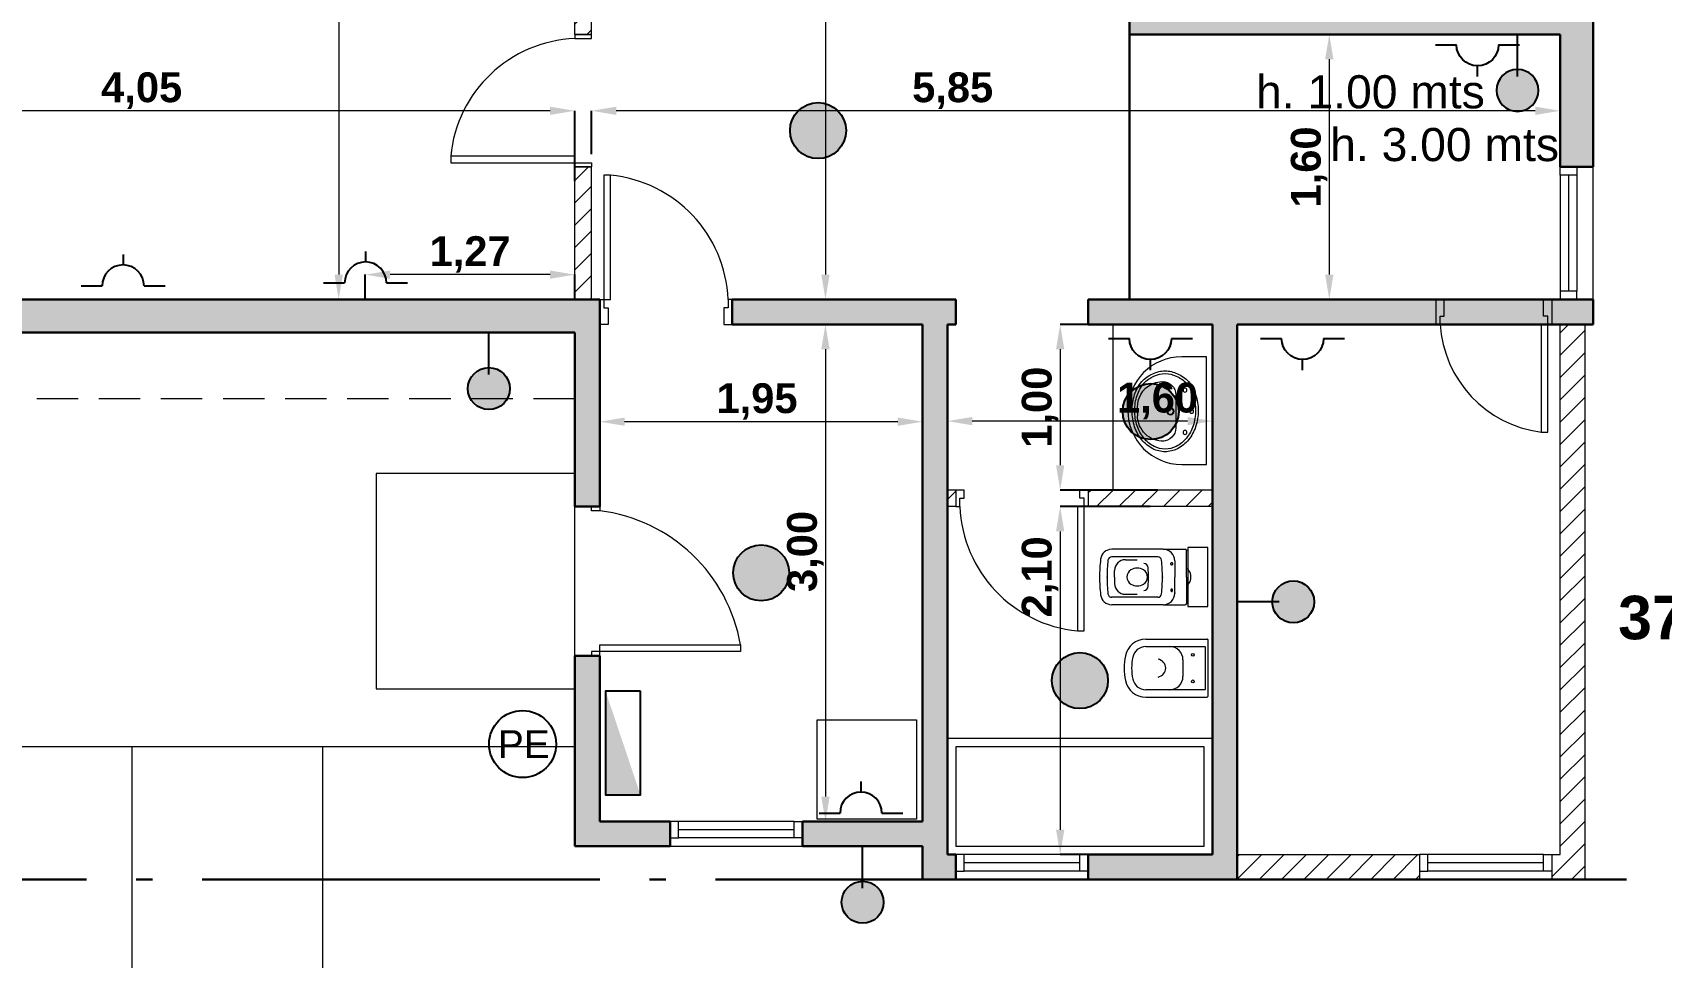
# Model space of a CAD drawing. Header units: millimetres. Extents: x 1554.2 to 1578.6, y 1479.6 to 1518.
# Drawn here: x 1562.52 to 1572.35, y 1487.87 to 1493.46 of the extents above; entities that cross this region are included whole.
import ezdxf

# ---------------------------------------------------------------- set-up
doc = ezdxf.new("R2010")
doc.units = ezdxf.units.MM
doc.linetypes.add('ACAD_ISO04W100', pattern=[30, 24, -3, 0, -3])
doc.linetypes.add('HIDDEN', pattern=[0.375, 0.25, -0.125])
for name, color, linetype, lineweight in [('0.1', 50, 'Continuous', 0), ('0.2', 40, 'Continuous', 20), ('0.3', 30, 'Continuous', 30), ('0.4', 20, 'Continuous', 40), ('carpinterias', 140, 'Continuous', 9), ('cotas', 104, 'Continuous', 18), ('gris', 251, 'Continuous', 18), ('L.M.', 160, 'ACAD_ISO04W100', 30), ('madera', 35, 'Continuous', 18), ('muebles', 7, 'Continuous', 13), ('nomenclatura', 41, 'Continuous', 18), ('rojo muros', 232, 'Continuous', 18)]:
    doc.layers.add(name, color=color, linetype=linetype, lineweight=lineweight)
doc.layers.add('10-INST-ELEC-SIMB', color=6, linetype='Continuous')
doc.styles.add('ARIAL', font='ARIAL.TTF')
doc.styles.add('SANSSERIFBOLD', font='sasb____.pfb')
doc.styles.get("Standard").update_dxf_attribs({"font": 'ARIAL.TTF'})
doc.dimstyles.new('ISO-25', dxfattribs={"dimtxt": 2.5, "dimasz": 2.5, "dimexe": 1.25, "dimexo": 0.625, "dimtad": 1, "dimtxsty": 'Standard', "dimcen": 2.5, "dimadec": 0, "dimazin": 0, "dimtfac": 1, "dimtmove": 0, "dimatfit": 3, "dimfxl": 0, "dimarcsym": 0})
pattern_1 = [(45, (38.38617, 1.25862), (-0.067351921, 0.067351921), [])]

# ---------------------------------------------------------------- blocks, each defined once
blk = doc.blocks.new('i')
for p, q in [((1235.1346, 1802.349), (1235.3245, 1802.349)), ((1235.3245, 1802.349), (1235.5065, 1802.349)), ((1235.5095, 1802.346), (1235.5095, 1802.002)), ((1235.1346, 1802.304), (1235.4925, 1802.304)), ((1235.4945, 1802.302), (1235.4945, 1802.046)), ((1235.3595, 1802.224), (1235.3595, 1802.124)), ((1235.4925, 1802.044), (1235.1346, 1802.044)), ((1235.1346, 1801.999), (1235.3245, 1801.999)), ((1235.3245, 1801.999), (1235.5065, 1801.999))]:
    blk.add_line(p, q)
for centre in [(1235.4195, 1802.254), (1235.4195, 1802.094)]:
    blk.add_circle(centre, 0.0085)
for centre, radius, start, end in [((1235.1346, 1802.224), 0.125, 90, 168.55585), ((1235.5065, 1802.346), 0.003, 0, 90), ((1235.3815, 1802.174), 0.377, 168.55585, 191.44415), ((1235.3815, 1802.174), 0.332, 168.55585, 191.44415), ((1235.1346, 1802.224), 0.08, 90, 168.55585), ((1235.2795, 1802.224), 0.08, 0, 90), ((1235.4925, 1802.302), 0.002, 0, 90), ((1235.1995, 1802.1536), 0.075, 82.39422, 82.744), ((1235.1978, 1802.1714), 0.0578, 2.61926, 78.39406), ((1235.1978, 1802.1767), 0.0578, 281.60594, 357.38074), ((1235.1346, 1802.124), 0.125, 191.44415, 270), ((1235.1346, 1802.124), 0.08, 191.44415, 270), ((1235.1995, 1802.1944), 0.075, 277.256, 277.60578), ((1235.2795, 1802.124), 0.08, 270, 0), ((1235.4925, 1802.046), 0.002, 270, 0), ((1235.5065, 1802.002), 0.003, 270, 0)]:
    blk.add_arc(centre, radius, start, end)
blk = doc.blocks.new('in')
for p, q in [((1235.2759, 1801.7823), (1234.9655, 1801.7823)), ((1235.2759, 1801.7823), (1235.4083, 1801.7823)), ((1235.4164, 1801.615), (1235.4164, 1801.7741)), ((1235.2436, 1801.7374), (1234.9649, 1801.7374)), ((1234.9828, 1801.615), (1234.9828, 1801.6546)), ((1235.0476, 1801.7194), (1235.1196, 1801.7194)), ((1235.3461, 1801.7121), (1235.3461, 1801.615)), ((1234.9828, 1801.615), (1234.9828, 1801.5754)), ((1235.3461, 1801.5178), (1235.3461, 1801.615)), ((1235.4164, 1801.615), (1235.4164, 1801.4558)), ((1235.2436, 1801.4926), (1234.9649, 1801.4926)), ((1235.0476, 1801.5106), (1235.1196, 1801.5106)), ((1235.2759, 1801.4476), (1234.9655, 1801.4476)), ((1235.2759, 1801.4476), (1235.4083, 1801.4476))]:
    blk.add_line(p, q)
blk.add_lwpolyline([(1235.4256, 1801.7923), (1235.4256, 1801.4376), (1235.5455, 1801.4376), (1235.5455, 1801.7923)], close=True)
for points in [[(1235.3277, 1801.6872, -0.120573), (1235.3255, 1801.6878, -0.105064), (1235.3234, 1801.6895, -0.088664), (1235.3221, 1801.6919, -0.079761), (1235.3216, 1801.6949, -0.079761), (1235.3221, 1801.6979, -0.088664), (1235.3234, 1801.7003, -0.105064), (1235.3255, 1801.702, -0.120573), (1235.3277, 1801.7025, -0.120573)], [(1235.3277, 1801.7025, -0.135765), (1235.3296, 1801.702, -0.106933), (1235.3314, 1801.7003, -0.081683), (1235.3326, 1801.6979, -0.069843), (1235.333, 1801.6949, -0.069843), (1235.3326, 1801.6919, -0.081683), (1235.3314, 1801.6895, -0.106933), (1235.3296, 1801.6878, -0.135765), (1235.3277, 1801.6872, -0.135765)], [(1235.3277, 1801.5427, 0.120573), (1235.3255, 1801.5422, 0.105064), (1235.3234, 1801.5405, 0.088664), (1235.3221, 1801.5381, 0.079761), (1235.3216, 1801.5351, 0.079761), (1235.3221, 1801.5321, 0.088664), (1235.3234, 1801.5296, 0.105064), (1235.3255, 1801.528, 0.120573), (1235.3277, 1801.5274, 0.120573)], [(1235.3277, 1801.5274, 0.135765), (1235.3296, 1801.5279, 0.106933), (1235.3314, 1801.5296, 0.081683), (1235.3326, 1801.532, 0.069843), (1235.333, 1801.5351, 0.069843), (1235.3326, 1801.5381, 0.081683), (1235.3314, 1801.5405, 0.106933), (1235.3296, 1801.5422, 0.135765), (1235.3277, 1801.5427, 0.135765)]]:
    blk.add_lwpolyline(points, format="xyb")
for centre, radius, start, end in [((1234.9655, 1801.7145), 0.0678, 90, 173.56456), ((1235.2759, 1801.7121), 0.0702, 0, 90), ((1235.4083, 1801.7741), 0.00819, 0, 90), ((1235.8481, 1801.615), 0.9561, 173.56456, 180), ((1235.8463, 1801.615), 0.9094, 173.57291, 180), ((1234.9654, 1801.7144), 0.023, 90, 173.57291), ((1235.0476, 1801.6546), 0.0648, 90, 180), ((1235.1079, 1801.615), 0.0504, 121.47191, 180), ((1235.119, 1801.5999), 0.069, 89.56202, 122.8418), ((1235.1201, 1801.5999), 0.069, 57.1582, 90.43798), ((1235.1312, 1801.615), 0.0504, 0, 58.52809), ((1235.1585, 1801.6695), 0.027, 3.36318, 90), ((1234.2304, 1801.615), 0.9567, 0, 3.36318), ((1235.2431, 1801.7144), 0.023, 6.42709, 90), ((1234.3621, 1801.615), 0.9094, 0, 6.42709), ((1235.4156, 1801.6459), 0.0184, 28.88836, 87.29185), ((1235.3691, 1801.615), 0.0742, 327.50485, 32.49515), ((1235.8481, 1801.615), 0.9561, 180, 186.43544), ((1235.8463, 1801.615), 0.9094, 180, 186.42709), ((1235.0476, 1801.5754), 0.0648, 180, 270), ((1235.1079, 1801.615), 0.0504, 180, 238.52809), ((1235.119, 1801.63), 0.069, 237.1582, 270.43798), ((1235.1201, 1801.63), 0.069, 269.56202, 302.8418), ((1235.1312, 1801.615), 0.0504, 301.47191, 0), ((1235.1585, 1801.5604), 0.027, 270, 356.63682), ((1234.2304, 1801.615), 0.9567, 356.63682, 0), ((1234.3621, 1801.615), 0.9094, 353.57291, 0), ((1235.4156, 1801.584), 0.0184, 272.70815, 331.11164), ((1234.9655, 1801.5154), 0.0678, 186.43544, 270), ((1234.9654, 1801.5155), 0.023, 186.42709, 270), ((1235.2431, 1801.5155), 0.023, 270, 353.57291), ((1235.2759, 1801.5178), 0.0702, 270, 0), ((1235.4083, 1801.4558), 0.00819, 270, 0)]:
    blk.add_arc(centre, radius, start, end)
for p in [(1235.4164, 1801.7741), (1235.3221, 1801.6919), (1234.9369, 1801.615), (1235.2716, 1801.615), (1235.3461, 1801.5178), (1235.4164, 1801.4558)]:
    blk.add_point(p)
blk = doc.blocks.new('CAM2')
at = {"layer": '0.1'}
for p, q in [((455.9949, -70.2022), (454.5189, -70.2022)), ((455.1995, -70.3575), (455.4181, -70.2022)), ((455.2157, -70.3597), (455.4139, -70.2167)), ((455.9473, -70.8178), (455.4139, -70.2167)), ((455.9951, -70.8786), (455.4181, -70.2022)), ((455.9949, -70.2022), (455.9953, -71.5522)), ((456.2555, -70.2022), (455.9949, -70.2022)), ((454.4033, -70.302), (454.4033, -71.4525)), ((455.9951, -70.8786), (455.1995, -70.3575)), ((455.9473, -70.8178), (455.2157, -70.3597)), ((455.9951, -70.8786), (455.1976, -71.3986)), ((455.9951, -70.8786), (455.4154, -71.5522)), ((455.9471, -70.9394), (455.2139, -71.3964)), ((455.9471, -70.9394), (455.4118, -71.5399)), ((455.1976, -71.3986), (455.4154, -71.5522)), ((455.2139, -71.3964), (455.4118, -71.5399)), ((454.5167, -71.5522), (455.9953, -71.5522)), ((456.2533, -71.5522), (455.9953, -71.5522))]:
    blk.add_line(p, q, dxfattribs=at)
at = {"layer": '0.1', "lineweight": 0}
blk.add_line((456.3533, -70.3046), (456.3533, -71.4542), dxfattribs=at)
at = {"layer": '0.1'}
blk.add_lwpolyline([(454.3783, -71.5772), (456.3783, -71.5772), (456.3783, -70.1772), (454.3783, -70.1772)], close=True, dxfattribs=at)
at = {"layer": '0.1', "lineweight": 0}
for points in [[(456.0445, -70.2768), (456.3014, -70.2768), (456.3014, -70.8401), (456.0445, -70.8401)], [(456.0445, -71.4821), (456.3014, -71.4821), (456.3014, -70.9188), (456.0445, -70.9188)]]:
    blk.add_lwpolyline(points, close=True, dxfattribs=at)
at = {"layer": '0.1'}
for centre, radius, start, end in [((454.5182, -70.3183), 0.1161, 89.68244, 171.91819), ((456.2529, -70.3026), 0.1004, 358.83225, 88.52947), ((454.5142, -71.4407), 0.1115, 186.04566, 271.28188), ((456.2565, -71.4555), 0.0968, 268.12283, 0.79322)]:
    blk.add_arc(centre, radius, start, end, dxfattribs=at)
at = {"layer": 'madera'}
for points in [[(455.9781, -70.1272), (456.3781, -70.1272), (456.3781, -69.7272), (455.9781, -69.7272)], [(455.9781, -71.6272), (456.3781, -71.6272), (456.3781, -72.0272), (455.9781, -72.0272)]]:
    blk.add_lwpolyline(points, close=True, dxfattribs=at)
blk = doc.blocks.new('pil')
blk.add_line((1235.2625, 1804.1058), (1235.0625, 1804.1058))
for points in [[(1235.1665, 1803.8418, 0.080772), (1235.2637, 1803.8576, 0.089305), (1235.3419, 1803.9004, 0.110962), (1235.3886, 1803.9675, 0.119182), (1235.4065, 1804.0418, 0.119182), (1235.3886, 1804.116, 0.110962), (1235.3419, 1804.1832, 0.089305), (1235.2637, 1804.226, 0.080772), (1235.1665, 1804.2418, 0.080772), (1235.0694, 1804.226, 0.089305), (1234.9912, 1804.1832, 0.104793), (1234.9365, 1804.116, 0.119182), (1234.9185, 1804.0418, 0.119182), (1234.9365, 1803.9675, 0.104793), (1234.9912, 1803.9004, 0.089305), (1235.0694, 1803.8576, 0.080772)], [(1235.1665, 1803.8578, 0.080772), (1235.2586, 1803.8728, 0.088756), (1235.3315, 1803.9125, 0.11126), (1235.374, 1803.9742, 0.120398), (1235.3905, 1804.0418, 0.120398), (1235.374, 1804.1093, 0.11126), (1235.3315, 1804.1711, 0.088756), (1235.2586, 1804.2108, 0.080772), (1235.1665, 1804.2258, 0.080772), (1235.0745, 1804.2108, 0.089305), (1235.0012, 1804.1707, 0.104793), (1234.9507, 1804.1087, 0.119182), (1234.9345, 1804.0418, 0.119182), (1234.9507, 1803.9748, 0.104793), (1235.0012, 1803.9128, 0.089305), (1235.0745, 1803.8728, 0.080772)]]:
    blk.add_lwpolyline(points, format="xyb", close=True)
for points in [[(1235.1625, 1803.8738, -0.02495), (1235.1352, 1803.8748, -0.088119)], [(1235.1625, 1803.8738, 0.072856), (1235.2415, 1803.8842, 0.088119)]]:
    blk.add_lwpolyline(points, format="xyb")
for centre, radius in [((1235.1625, 1804.2018), 0.012), ((1235.0345, 1804.1618), 0.012), ((1235.2905, 1804.1618), 0.012), ((1235.1625, 1804.0738), 0.0219), ((1235.1625, 1804.0738), 0.0179)]:
    blk.add_circle(centre, radius)
for centre, radius, start, end in [((1235.0625, 1804.0258), 0.08, 90, 180), ((1235.2625, 1804.0258), 0.08, 0, 90), ((1235.1366, 1804.0285), 0.1538, 177.90036, 269.45523), ((1235.1885, 1804.0285), 0.1538, 290.171, 2.09964)]:
    blk.add_arc(centre, radius, start, end)
blk = doc.blocks.new('*D33')
at = {"layer": 'cotas', "color": 0, "linetype": 'Continuous', "lineweight": -2}
for p, q in [((1564.8914, 1496.5945), (1564.3649, 1496.5945)), ((1565.0731, 1491.8445), (1564.3649, 1491.8445))]:
    blk.add_line(p, q, dxfattribs=at)
at = {"layer": 'cotas', "color": 0, "linetype": 'Continuous', "lineweight": 9}
blk.add_line((1564.3649, 1496.4445), (1564.3649, 1491.9945), dxfattribs=at)
at = {"layer": 'cotas', "color": 0, "linetype": 'Continuous'}
for points in [[(1564.3399, 1496.4445), (1564.3899, 1496.4445), (1564.3649, 1496.5945)], [(1564.3399, 1491.9945), (1564.3899, 1491.9945), (1564.3649, 1491.8445)]]:
    blk.add_solid(points, dxfattribs=at)
at = {"layer": 'Defpoints', "color": 0, "linetype": 'Continuous'}
for p in [(1564.8914, 1496.5945), (1564.3649, 1491.8445), (1565.0731, 1491.8445)]:
    blk.add_point(p, dxfattribs=at)
at = {"layer": 'cotas', "linetype": 'Continuous', "insert": (1564.2433, 1494.2195), "char_height": 0.18, "attachment_point": 5, "rotation": 90, "style": 'SANSSERIFBOLD'}
blk.add_mtext('4,75', dxfattribs=at)
blk = doc.blocks.new('*D34')
at = {"layer": 'cotas', "color": 0, "linetype": 'Continuous', "lineweight": -2}
for p, q in [((1567.8311, 1496.5945), (1567.3046, 1496.5945)), ((1568.0128, 1491.8445), (1567.3046, 1491.8445))]:
    blk.add_line(p, q, dxfattribs=at)
at = {"layer": 'cotas', "color": 0, "linetype": 'Continuous', "lineweight": 9}
blk.add_line((1567.3046, 1496.4445), (1567.3046, 1491.9945), dxfattribs=at)
at = {"layer": 'cotas', "color": 0, "linetype": 'Continuous'}
for points in [[(1567.2796, 1496.4445), (1567.3296, 1496.4445), (1567.3046, 1496.5945)], [(1567.2796, 1491.9945), (1567.3296, 1491.9945), (1567.3046, 1491.8445)]]:
    blk.add_solid(points, dxfattribs=at)
at = {"layer": 'Defpoints', "color": 0, "linetype": 'Continuous'}
for p in [(1567.8311, 1496.5945), (1567.3046, 1491.8445), (1568.0128, 1491.8445)]:
    blk.add_point(p, dxfattribs=at)
at = {"layer": 'cotas', "linetype": 'Continuous', "insert": (1567.183, 1494.2195), "char_height": 0.18, "attachment_point": 5, "rotation": 90, "style": 'SANSSERIFBOLD'}
blk.add_mtext('4,75', dxfattribs=at)
blk = doc.blocks.new('*D35')
at = {"layer": 'cotas', "color": 0, "linetype": 'Continuous', "lineweight": -2}
for p, q in [((1567.8311, 1491.6945), (1567.3046, 1491.6945)), ((1567.8914, 1488.6945), (1567.3046, 1488.6945))]:
    blk.add_line(p, q, dxfattribs=at)
at = {"layer": 'cotas', "color": 0, "linetype": 'Continuous', "lineweight": 9}
blk.add_line((1567.3046, 1491.5445), (1567.3046, 1488.8445), dxfattribs=at)
at = {"layer": 'cotas', "color": 0, "linetype": 'Continuous'}
for points in [[(1567.2796, 1491.5445), (1567.3296, 1491.5445), (1567.3046, 1491.6945)], [(1567.2796, 1488.8445), (1567.3296, 1488.8445), (1567.3046, 1488.6945)]]:
    blk.add_solid(points, dxfattribs=at)
at = {"layer": 'Defpoints', "color": 0, "linetype": 'Continuous'}
for p in [(1567.8311, 1491.6945), (1567.3046, 1488.6945), (1567.8914, 1488.6945)]:
    blk.add_point(p, dxfattribs=at)
at = {"layer": 'cotas', "linetype": 'Continuous', "insert": (1567.183, 1490.3237), "char_height": 0.18, "attachment_point": 5, "rotation": 90, "style": 'SANSSERIFBOLD'}
blk.add_mtext('3,00', dxfattribs=at)
blk = doc.blocks.new('*D36')
at = {"layer": 'cotas', "color": 0, "linetype": 'Continuous', "lineweight": -2}
for p, q in [((1569.2664, 1490.5945), (1568.722, 1490.5945)), ((1569.3088, 1488.4945), (1568.722, 1488.4945))]:
    blk.add_line(p, q, dxfattribs=at)
at = {"layer": 'cotas', "color": 0, "linetype": 'Continuous', "lineweight": 9}
blk.add_line((1568.722, 1490.4445), (1568.722, 1488.6445), dxfattribs=at)
at = {"layer": 'cotas', "color": 0, "linetype": 'Continuous'}
for points in [[(1568.697, 1490.4445), (1568.747, 1490.4445), (1568.722, 1490.5945)], [(1568.697, 1488.6445), (1568.747, 1488.6445), (1568.722, 1488.4945)]]:
    blk.add_solid(points, dxfattribs=at)
at = {"layer": 'Defpoints', "color": 0, "linetype": 'Continuous'}
for p in [(1569.2664, 1490.5945), (1568.722, 1488.4945), (1569.3088, 1488.4945)]:
    blk.add_point(p, dxfattribs=at)
at = {"layer": 'cotas', "linetype": 'Continuous', "insert": (1568.6004, 1490.1705), "char_height": 0.18, "attachment_point": 5, "rotation": 90, "style": 'SANSSERIFBOLD'}
blk.add_mtext('2,10', dxfattribs=at)
blk = doc.blocks.new('*D37')
at = {"layer": 'cotas', "color": 0, "linetype": 'Continuous', "lineweight": -2}
for p, q in [((1569.2664, 1491.6945), (1568.722, 1491.6945)), ((1569.3088, 1490.6945), (1568.722, 1490.6945))]:
    blk.add_line(p, q, dxfattribs=at)
at = {"layer": 'cotas', "color": 0, "linetype": 'Continuous', "lineweight": 9}
blk.add_line((1568.722, 1491.5445), (1568.722, 1490.8445), dxfattribs=at)
at = {"layer": 'cotas', "color": 0, "linetype": 'Continuous'}
for points in [[(1568.697, 1491.5445), (1568.747, 1491.5445), (1568.722, 1491.6945)], [(1568.697, 1490.8445), (1568.747, 1490.8445), (1568.722, 1490.6945)]]:
    blk.add_solid(points, dxfattribs=at)
at = {"layer": 'Defpoints', "color": 0, "linetype": 'Continuous'}
for p in [(1569.2664, 1491.6945), (1568.722, 1490.6945), (1569.3088, 1490.6945)]:
    blk.add_point(p, dxfattribs=at)
at = {"layer": 'cotas', "linetype": 'Continuous', "insert": (1568.6004, 1491.1945), "char_height": 0.18, "attachment_point": 5, "rotation": 90, "style": 'SANSSERIFBOLD'}
blk.add_mtext('1,00', dxfattribs=at)
blk = doc.blocks.new('*D38')
at = {"layer": 'cotas', "color": 0, "linetype": 'Continuous', "lineweight": -2}
for p, q in [((1570.8916, 1493.4445), (1570.3471, 1493.4445)), ((1570.9339, 1491.8445), (1570.3471, 1491.8445))]:
    blk.add_line(p, q, dxfattribs=at)
at = {"layer": 'cotas', "color": 0, "linetype": 'Continuous', "lineweight": 9}
blk.add_line((1570.3471, 1493.2945), (1570.3471, 1491.9945), dxfattribs=at)
at = {"layer": 'cotas', "color": 0, "linetype": 'Continuous'}
for points in [[(1570.3221, 1493.2945), (1570.3721, 1493.2945), (1570.3471, 1493.4445)], [(1570.3221, 1491.9945), (1570.3721, 1491.9945), (1570.3471, 1491.8445)]]:
    blk.add_solid(points, dxfattribs=at)
at = {"layer": 'Defpoints', "color": 0, "linetype": 'Continuous'}
for p in [(1570.8916, 1493.4445), (1570.3471, 1491.8445), (1570.9339, 1491.8445)]:
    blk.add_point(p, dxfattribs=at)
at = {"layer": 'cotas', "linetype": 'Continuous', "insert": (1570.2255, 1492.6445), "char_height": 0.18, "attachment_point": 5, "rotation": 90, "style": 'SANSSERIFBOLD'}
blk.add_mtext('1,60', dxfattribs=at)
blk = doc.blocks.new('*D40')
at = {"layer": 'cotas', "color": 0, "linetype": 'Continuous', "lineweight": -2}
for p, q in [((1561.7414, 1492.6886), (1561.7414, 1492.9835)), ((1565.7914, 1492.5584), (1565.7914, 1492.9835))]:
    blk.add_line(p, q, dxfattribs=at)
at = {"layer": 'cotas', "color": 0, "linetype": 'Continuous', "lineweight": 9}
blk.add_line((1565.6414, 1492.9835), (1561.8914, 1492.9835), dxfattribs=at)
at = {"layer": 'cotas', "color": 0, "linetype": 'Continuous'}
for points in [[(1561.8914, 1493.0085), (1561.8914, 1492.9585), (1561.7414, 1492.9835)], [(1565.6414, 1493.0085), (1565.6414, 1492.9585), (1565.7914, 1492.9835)]]:
    blk.add_solid(points, dxfattribs=at)
at = {"layer": 'Defpoints', "color": 0, "linetype": 'Continuous'}
for p in [(1561.7414, 1492.9835), (1561.7414, 1492.6886), (1565.7914, 1492.5584)]:
    blk.add_point(p, dxfattribs=at)
at = {"layer": 'cotas', "linetype": 'Continuous', "insert": (1563.1753, 1493.1051), "char_height": 0.18, "attachment_point": 5, "style": 'SANSSERIFBOLD'}
blk.add_mtext('4,05', dxfattribs=at)
blk = doc.blocks.new('*D41')
at = {"layer": 'cotas', "color": 0, "linetype": 'Continuous', "lineweight": -2}
for p, q in [((1565.8914, 1492.7219), (1565.8914, 1492.9835)), ((1571.7414, 1492.8366), (1571.7414, 1492.9835))]:
    blk.add_line(p, q, dxfattribs=at)
at = {"layer": 'cotas', "color": 0, "linetype": 'Continuous', "lineweight": 9}
blk.add_line((1571.5914, 1492.9835), (1566.0414, 1492.9835), dxfattribs=at)
at = {"layer": 'cotas', "color": 0, "linetype": 'Continuous'}
for points in [[(1566.0414, 1493.0085), (1566.0414, 1492.9585), (1565.8914, 1492.9835)], [(1571.5914, 1493.0085), (1571.5914, 1492.9585), (1571.7414, 1492.9835)]]:
    blk.add_solid(points, dxfattribs=at)
at = {"layer": 'Defpoints', "color": 0, "linetype": 'Continuous'}
for p in [(1565.8914, 1492.9835), (1571.7414, 1492.8366), (1565.8914, 1492.7219)]:
    blk.add_point(p, dxfattribs=at)
at = {"layer": 'cotas', "linetype": 'Continuous', "insert": (1568.0728, 1493.1051), "char_height": 0.18, "attachment_point": 5, "style": 'SANSSERIFBOLD'}
blk.add_mtext('5,85', dxfattribs=at)
blk = doc.blocks.new('*D43')
at = {"layer": 'cotas', "color": 0, "linetype": 'Continuous', "lineweight": -2}
blk.add_line((1565.9414, 1490.8454), (1565.9414, 1491.107), dxfattribs=at)
at = {"layer": 'cotas', "color": 0, "linetype": 'Continuous', "lineweight": 9}
blk.add_line((1567.7414, 1491.107), (1566.0914, 1491.107), dxfattribs=at)
at = {"layer": 'cotas', "color": 0, "linetype": 'Continuous'}
for points in [[(1566.0914, 1491.132), (1566.0914, 1491.082), (1565.9414, 1491.107)], [(1567.7414, 1491.132), (1567.7414, 1491.082), (1567.8914, 1491.107)]]:
    blk.add_solid(points, dxfattribs=at)
at = {"layer": 'Defpoints', "color": 0, "linetype": 'Continuous'}
for p in [(1565.9414, 1491.107), (1567.8914, 1491.107), (1565.9414, 1490.8454)]:
    blk.add_point(p, dxfattribs=at)
at = {"layer": 'cotas', "linetype": 'Continuous', "insert": (1566.8914, 1491.2286), "char_height": 0.18, "attachment_point": 5, "style": 'SANSSERIFBOLD'}
blk.add_mtext('1,95', dxfattribs=at)
blk = doc.blocks.new('*D44')
at = {"layer": 'cotas', "color": 0, "linetype": 'Continuous', "lineweight": -2}
for p, q in [((1568.0414, 1490.8454), (1568.0414, 1491.1105)), ((1569.6414, 1490.9712), (1569.6414, 1491.1105))]:
    blk.add_line(p, q, dxfattribs=at)
at = {"layer": 'cotas', "color": 0, "linetype": 'Continuous', "lineweight": 9}
blk.add_line((1569.4914, 1491.1105), (1568.1914, 1491.1105), dxfattribs=at)
at = {"layer": 'cotas', "color": 0, "linetype": 'Continuous'}
for points in [[(1568.1914, 1491.1355), (1568.1914, 1491.0855), (1568.0414, 1491.1105)], [(1569.4914, 1491.1355), (1569.4914, 1491.0855), (1569.6414, 1491.1105)]]:
    blk.add_solid(points, dxfattribs=at)
at = {"layer": 'Defpoints', "color": 0, "linetype": 'Continuous'}
for p in [(1568.0414, 1491.1105), (1569.6414, 1490.9712), (1568.0414, 1490.8454)]:
    blk.add_point(p, dxfattribs=at)
at = {"layer": 'cotas', "linetype": 'Continuous', "insert": (1569.3101, 1491.2321), "char_height": 0.18, "attachment_point": 5, "style": 'SANSSERIFBOLD'}
blk.add_mtext('1,60', dxfattribs=at)
blk = doc.blocks.new('SEPLN520')
at = {"color": 0}
blk.add_lwpolyline([(-0.41, 0.328), (-0.41, 0.047), (0.424, 0.047), (0.424, 0.328), (-0.41, 0.328)], dxfattribs=at)
blk.add_solid([(0.424, 0.328), (0.424, 0.047), (-0.41, 0.047)], dxfattribs=at)
blk = doc.blocks.new('SEPLN523')
at = {"color": 0}
blk.add_line((0.001, 0.293), (0.001, 0.208), dxfattribs=at)
at = {"color": 0, "linetype": 'Continuous'}
for p, q in [((-0.337, 0.039), (-0.168, 0.039)), ((0.17, 0.039), (0.339, 0.039))]:
    blk.add_line(p, q, dxfattribs=at)
blk.add_arc((0.001, 0.039), 0.169, 0, 180, dxfattribs=at)
blk = doc.blocks.new('*D53')
at = {"layer": 'cotas', "color": 0, "linetype": 'Continuous', "lineweight": -2}
for p, q in [((1564.5257, 1491.8445), (1564.5257, 1491.9945)), ((1565.7914, 1491.8445), (1565.7914, 1491.9945))]:
    blk.add_line(p, q, dxfattribs=at)
at = {"layer": 'cotas', "color": 0, "linetype": 'Continuous', "lineweight": 9}
blk.add_line((1565.6414, 1491.9945), (1564.6757, 1491.9945), dxfattribs=at)
at = {"layer": 'cotas', "color": 0, "linetype": 'Continuous'}
for points in [[(1564.6757, 1492.0195), (1564.6757, 1491.9695), (1564.5257, 1491.9945)], [(1565.6414, 1492.0195), (1565.6414, 1491.9695), (1565.7914, 1491.9945)]]:
    blk.add_solid(points, dxfattribs=at)
at = {"layer": 'Defpoints', "color": 0, "linetype": 'Continuous'}
for p in [(1564.5257, 1491.9945), (1564.5257, 1491.8445), (1565.7914, 1491.8445)]:
    blk.add_point(p, dxfattribs=at)
at = {"layer": 'cotas', "linetype": 'Continuous', "insert": (1565.1585, 1492.1161), "char_height": 0.18, "attachment_point": 5, "style": 'SANSSERIFBOLD'}
blk.add_mtext('1,27', dxfattribs=at)
blk = doc.blocks.new('SEPLN504')
at = {"color": 0, "const_width": 0.169}
blk.add_lwpolyline([(-0.0819, 0.0121, 1), (0.0871, 0.0121, 1)], format="xyb", close=True, dxfattribs=at)
at = {"color": 0}
blk.add_circle((0.0026, 0.0121), 0.169, dxfattribs=at)
blk = doc.blocks.new('SEPLN502')
at = {"color": 0}
for p, q in [((0, 0.2535), (0, 0)), ((-0.0845, 0), (0.0845, 0)), ((0, 0), (-0.0845, 0))]:
    blk.add_line(p, q, dxfattribs=at)
at = {"color": 0, "const_width": 0.12675}
blk.add_lwpolyline([(-0.063375, 0.338, 1), (0.063375, 0.338, 1)], format="xyb", close=True, dxfattribs=at)
at = {"color": 0}
blk.add_circle((0, 0.338), 0.12675, dxfattribs=at)
blk = doc.blocks.new('SEPLN517')
at = {"color": 0}
blk.add_circle((0, 0), 0.27, dxfattribs=at)
at = {"color": 0, "style": 'ARIAL'}
blk.add_text('PE', height=0.2239, dxfattribs=at).set_placement((-0.199, -0.112))

msp = doc.modelspace()

# ---------------------------------------------------------------- hatches: boundary and pattern name
at = {"layer": 'gris'}
h = msp.add_hatch(dxfattribs=at)
h.set_pattern_fill('LINE', color=256, scale=0.03, angle=45, style=0)
h.set_pattern_definition(pattern_1)
h.paths.add_polyline_path([(1565.8914, 1496.5945), (1565.7914, 1496.5945), (1565.7914, 1493.4445), (1565.8914, 1493.4445)])
h.paths.add_polyline_path([(1565.8914, 1492.6445), (1565.7914, 1492.6445), (1565.7914, 1491.8445), (1565.8914, 1491.8445)])
h = msp.add_hatch(dxfattribs=at)
h.set_pattern_fill('LINE', color=256, scale=0.03, angle=45, style=0)
h.set_pattern_definition(pattern_1)
h.paths.add_polyline_path([(1571.8914, 1491.6945), (1571.7414, 1491.6945), (1571.7414, 1488.4945), (1571.6914, 1488.4945), (1571.6914, 1488.3445), (1571.8914, 1488.3445)])
h.paths.add_polyline_path([(1570.8914, 1488.4945), (1569.7914, 1488.4945), (1569.7914, 1488.3445), (1570.8914, 1488.3445)])
h = msp.add_hatch(dxfattribs=at)
h.set_pattern_fill('LINE', color=256, scale=0.03, angle=45, style=0)
h.set_pattern_definition(pattern_1)
h.paths.add_polyline_path([(1569.6414, 1490.6945), (1568.8914, 1490.6945), (1568.8914, 1490.5945), (1569.6414, 1490.5945)])
h.paths.add_polyline_path([(1568.0914, 1490.6945), (1568.0414, 1490.6945), (1568.0414, 1490.5945), (1568.0914, 1490.5945)])
at = {"layer": 'rojo muros'}
h = msp.add_hatch(color=256, dxfattribs=at)
h.paths.add_polyline_path([(1571.4414, 1496.7945), (1571.1914, 1496.7945), (1571.1914, 1496.5945), (1571.2414, 1496.5945), (1571.2414, 1496.5445), (1571.4414, 1496.5445)])
h.paths.add_polyline_path([(1571.9414, 1491.8445), (1571.6914, 1491.8445), (1571.6914, 1491.6945), (1571.9414, 1491.6945)])
h.paths.add_polyline_path([(1571.6914, 1491.8445), (1571.6414, 1491.8445), (1571.6414, 1491.7445), (1571.6664, 1491.7445), (1571.6664, 1491.6945), (1571.6914, 1491.6945)])
h.paths.add_polyline_path([(1571.6414, 1491.8445), (1571.0414, 1491.8445), (1571.0414, 1491.7445), (1571.0164, 1491.7445), (1571.0164, 1491.6945), (1571.6664, 1491.6945), (1571.6664, 1491.7445), (1571.6414, 1491.7445)])
h.paths.add_polyline_path([(1571.0414, 1491.8445), (1570.9914, 1491.8445), (1570.9914, 1491.6945), (1571.0164, 1491.6945), (1571.0164, 1491.7445), (1571.0414, 1491.7445)])
h.paths.add_polyline_path([(1570.9914, 1491.8445), (1568.8914, 1491.8445), (1568.8914, 1491.6945), (1569.6414, 1491.6945), (1569.6414, 1488.4945), (1568.8914, 1488.4945), (1568.8914, 1488.3445), (1569.7914, 1488.3445), (1569.7914, 1491.6945), (1570.9914, 1491.6945)])
h.paths.add_polyline_path([(1568.0414, 1491.6945), (1568.0914, 1491.6945), (1568.0914, 1491.8445), (1566.7414, 1491.8445), (1566.7414, 1491.6945), (1567.8914, 1491.6945), (1567.8914, 1488.6945), (1567.1664, 1488.6945), (1567.1664, 1488.5445), (1567.8914, 1488.5445), (1567.8914, 1488.3445), (1568.0914, 1488.3445), (1568.0914, 1488.4945), (1568.0414, 1488.4945)])
h.paths.add_polyline_path([(1566.3664, 1488.6945), (1565.9414, 1488.6945), (1565.9414, 1489.6945), (1565.7914, 1489.6945), (1565.7914, 1488.5445), (1566.3664, 1488.5445)])
h.paths.add_polyline_path([(1565.9414, 1491.8445), (1561.7414, 1491.8445), (1561.7378, 1491.94), (1561.5378, 1491.94), (1561.5414, 1491.6445), (1565.7914, 1491.6445), (1565.7914, 1490.5945), (1565.9414, 1490.5945), (1565.9414, 1491.6445)])
h.paths.add_polyline_path([(1561.7414, 1495.7445), (1561.5414, 1495.7445), (1561.5414, 1492.74), (1561.7378, 1492.74)])
h.paths.add_polyline_path([(1562.4914, 1496.7945), (1561.5414, 1496.7945), (1561.5414, 1496.5445), (1561.7414, 1496.5445), (1561.7414, 1496.5945), (1562.4914, 1496.5945)])
h.paths.add_polyline_path([(1566.1414, 1496.7945), (1564.8914, 1496.7945), (1564.8914, 1496.5945), (1566.1414, 1496.5945)])
h.paths.add_polyline_path([(1569.1914, 1496.7945), (1568.5414, 1496.7945), (1568.5414, 1496.5945), (1569.1914, 1496.5945)])
h.paths.add_polyline_path([(1571.2414, 1494.4714), (1571.4414, 1494.4714), (1571.4414, 1495.9945), (1571.2414, 1495.9945)])
h.paths.add_polyline_path([(1571.9414, 1493.5945), (1569.1414, 1493.5945), (1569.1414, 1493.4445), (1571.7414, 1493.4445), (1571.7414, 1492.6445), (1571.9414, 1492.6445)])

# ---------------------------------------------------------------- linework, layer by layer
at = {"layer": '0.1'}
for p, q in [((1571.9414, 1491.8445), (1571.9414, 1492.6445)), ((1566.3664, 1488.5445), (1567.1664, 1488.5445)), ((1568.0914, 1488.3445), (1568.8914, 1488.3445))]:
    msp.add_line(p, q, dxfattribs=at)
at = {"layer": '0.1', "linetype": 'HIDDEN'}
msp.add_line((1565.7914, 1491.2445), (1561.1414, 1491.2445), dxfattribs=at)
at = {"layer": '0.2'}
for p, q in [((1565.7914, 1493.4445), (1565.7914, 1496.5945)), ((1565.8914, 1493.4445), (1565.8914, 1496.5945)), ((1565.7914, 1493.4445), (1565.8914, 1493.4445)), ((1565.7914, 1491.8445), (1565.7914, 1492.6445)), ((1565.7914, 1492.6445), (1565.8914, 1492.6445)), ((1565.8914, 1491.8445), (1565.8914, 1492.6445)), ((1568.0914, 1490.6945), (1568.0414, 1490.6945)), ((1568.0914, 1490.6945), (1568.0914, 1490.5945)), ((1568.8914, 1490.6945), (1568.8914, 1490.5945)), ((1569.6414, 1490.6945), (1568.8914, 1490.6945)), ((1568.0914, 1490.5945), (1568.0414, 1490.5945)), ((1569.6414, 1490.5945), (1568.8914, 1490.5945)), ((1569.6414, 1489.1945), (1568.0414, 1489.1945))]:
    msp.add_line(p, q, dxfattribs=at)
msp.add_lwpolyline([(1569.4557, 1490.8488), (1569.6057, 1490.8488), (1569.6057, 1491.4988), (1569.4557, 1491.4988)], dxfattribs=at)
for points in [[(1567.8541, 1488.708), (1567.2541, 1488.708), (1567.2541, 1489.308), (1567.8541, 1489.308)], [(1569.5914, 1489.1445), (1568.0914, 1489.1445), (1568.0914, 1488.5445), (1569.5914, 1488.5445)]]:
    msp.add_lwpolyline(points, close=True, dxfattribs=at)
msp.add_arc((1569.4557, 1491.1738), 0.325, 90, 270, dxfattribs=at)
at = {"layer": '0.3'}
for p, q in [((1569.1414, 1493.4445), (1569.1414, 1493.5945)), ((1571.9414, 1492.6445), (1571.9414, 1493.5945)), ((1571.7414, 1493.4445), (1569.1414, 1493.4445)), ((1569.1414, 1493.4445), (1569.1414, 1491.8445)), ((1571.7414, 1492.6445), (1571.7414, 1493.4445)), ((1571.9414, 1492.6445), (1571.7414, 1492.6445)), ((1565.9414, 1491.8445), (1561.7414, 1491.8445)), ((1565.9414, 1491.6445), (1565.9414, 1491.8445)), ((1568.0914, 1491.8445), (1566.7414, 1491.8445)), ((1566.7414, 1491.6945), (1566.7414, 1491.8445)), ((1568.0914, 1491.6945), (1568.0914, 1491.8445)), ((1571.9414, 1491.8445), (1568.8914, 1491.8445)), ((1568.8914, 1491.8445), (1568.8914, 1491.6945)), ((1571.9414, 1491.6945), (1571.9414, 1491.8445)), ((1565.7914, 1491.6445), (1561.5414, 1491.6445)), ((1565.7914, 1491.6445), (1565.7914, 1490.5945)), ((1565.9414, 1491.6445), (1565.9414, 1491.6445)), ((1565.9414, 1491.6445), (1565.9414, 1490.5945)), ((1567.8914, 1491.6945), (1566.7414, 1491.6945)), ((1567.8914, 1488.6945), (1567.8914, 1491.6945)), ((1568.0914, 1491.6945), (1568.0414, 1491.6945)), ((1568.0414, 1488.4945), (1568.0414, 1491.6945)), ((1569.6414, 1491.6945), (1568.8914, 1491.6945)), ((1569.6414, 1488.4945), (1569.6414, 1491.6945)), ((1571.9414, 1491.6945), (1569.7914, 1491.6945)), ((1569.7914, 1488.3445), (1569.7914, 1491.6945)), ((1565.9414, 1490.5945), (1565.7914, 1490.5945)), ((1565.9414, 1489.6945), (1565.7914, 1489.6945)), ((1565.7914, 1489.6945), (1565.7914, 1488.5445)), ((1565.9414, 1489.6945), (1565.9414, 1488.6945)), ((1566.3664, 1488.6945), (1565.9414, 1488.6945)), ((1566.3664, 1488.6945), (1566.3664, 1488.5445)), ((1567.1664, 1488.6945), (1567.1664, 1488.5445)), ((1567.8914, 1488.6945), (1567.1664, 1488.6945)), ((1565.7914, 1488.5445), (1566.3664, 1488.5445)), ((1567.1664, 1488.5445), (1567.8914, 1488.5445)), ((1567.8914, 1488.3445), (1567.8914, 1488.5445)), ((1568.0914, 1488.4945), (1568.0414, 1488.4945)), ((1568.0914, 1488.4945), (1568.0914, 1488.3445)), ((1569.6414, 1488.4945), (1568.8914, 1488.4945)), ((1568.8914, 1488.4945), (1568.8914, 1488.3445)), ((1567.8914, 1488.3445), (1568.0914, 1488.3445)), ((1569.7914, 1488.3445), (1568.8914, 1488.3445))]:
    msp.add_line(p, q, dxfattribs=at)
at = {"layer": 'carpinterias'}
for p, q in [((1571.7414, 1492.5945), (1571.7414, 1491.8945)), ((1571.7914, 1492.5945), (1571.7914, 1491.8945)), ((1571.8414, 1492.5945), (1571.8414, 1491.8945)), ((1567.1164, 1488.6945), (1566.4164, 1488.6945)), ((1567.1164, 1488.6445), (1566.4164, 1488.6445)), ((1567.1164, 1488.5945), (1566.4164, 1488.5945)), ((1568.8414, 1488.4945), (1568.1414, 1488.4945)), ((1568.8414, 1488.4445), (1568.1414, 1488.4445)), ((1568.8414, 1488.3945), (1568.1414, 1488.3945))]:
    msp.add_line(p, q, dxfattribs=at)
for points in [[(1571.7414, 1492.5945), (1571.7414, 1492.6445), (1571.8414, 1492.6445), (1571.8414, 1492.5945)], [(1571.7414, 1491.8945), (1571.7414, 1491.8445), (1571.8414, 1491.8445), (1571.8414, 1491.8945)], [(1566.4164, 1488.6945), (1566.3664, 1488.6945), (1566.3664, 1488.5945), (1566.4164, 1488.5945)], [(1567.1164, 1488.6945), (1567.1664, 1488.6945), (1567.1664, 1488.5945), (1567.1164, 1488.5945)], [(1568.1414, 1488.4945), (1568.0914, 1488.4945), (1568.0914, 1488.3945), (1568.1414, 1488.3945)], [(1568.8414, 1488.4945), (1568.8914, 1488.4945), (1568.8914, 1488.3945), (1568.8414, 1488.3945)]]:
    msp.add_lwpolyline(points, close=True, dxfattribs=at)
at = {"layer": 'gris'}
for p, q in [((1571.7414, 1488.4945), (1571.7414, 1491.6945)), ((1571.8914, 1488.3445), (1571.8914, 1491.6945)), ((1565.7914, 1489.6945), (1565.7914, 1490.5945)), ((1565.7914, 1489.1445), (1561.7414, 1489.1445)), ((1563.1164, 1489.1445), (1563.1164, 1480.3445)), ((1564.2664, 1489.1445), (1564.2664, 1480.3445)), ((1569.7914, 1488.4945), (1570.8914, 1488.4945)), ((1570.8914, 1488.4945), (1570.8914, 1488.3445)), ((1571.6414, 1488.4945), (1570.9414, 1488.4945)), ((1571.6914, 1488.4945), (1571.6914, 1488.3445)), ((1571.6914, 1488.4945), (1571.7414, 1488.4945)), ((1571.6414, 1488.4445), (1570.9414, 1488.4445)), ((1571.6414, 1488.3945), (1570.9414, 1488.3945)), ((1569.7914, 1488.3445), (1570.8914, 1488.3445)), ((1570.8914, 1488.3445), (1571.6914, 1488.3445)), ((1571.8914, 1488.3445), (1571.6914, 1488.3445))]:
    msp.add_line(p, q, dxfattribs=at)
for points in [[(1570.9914, 1491.8445), (1570.9914, 1491.6945), (1571.0164, 1491.6945), (1571.0164, 1491.7445), (1571.0414, 1491.7445), (1571.0414, 1491.8445), (1570.9914, 1491.8445)], [(1571.6914, 1491.8445), (1571.6914, 1491.6945), (1571.6664, 1491.6945), (1571.6664, 1491.7445), (1571.6414, 1491.7445), (1571.6414, 1491.8445), (1571.6914, 1491.8445)], [(1565.7914, 1490.7945), (1564.5914, 1490.7945), (1564.5914, 1489.4945), (1565.7914, 1489.4945)]]:
    msp.add_lwpolyline(points, dxfattribs=at)
for points in [[(1571.6664, 1491.0445), (1571.6664, 1491.6945), (1571.6264, 1491.6945), (1571.6264, 1491.0445)], [(1570.9414, 1488.4945), (1570.8914, 1488.4945), (1570.8914, 1488.3945), (1570.9414, 1488.3945)], [(1571.6414, 1488.4945), (1571.6914, 1488.4945), (1571.6914, 1488.3945), (1571.6414, 1488.3945)]]:
    msp.add_lwpolyline(points, close=True, dxfattribs=at)
msp.add_arc((1571.7141, 1491.738), 0.699, 183.56596, 262.79743, dxfattribs=at)
at = {"layer": 'L.M.', "color": 253, "ltscale": 0.1}
msp.add_line((1578.3414, 1488.3445), (1556.3414, 1488.3445), dxfattribs=at)
at = {"layer": 'madera'}
msp.add_line((1569.0414, 1490.6945), (1569.0414, 1491.6945), dxfattribs=at)
for points in [[(1565.8914, 1493.4445), (1565.7914, 1493.4445), (1565.7914, 1493.4195), (1565.8914, 1493.4195), (1565.8914, 1493.4195), (1565.8914, 1493.4195), (1565.8914, 1493.4445)], [(1565.8914, 1492.6445), (1565.7914, 1492.6445), (1565.7914, 1492.6695), (1565.8914, 1492.6695), (1565.8914, 1492.6695), (1565.8914, 1492.6695), (1565.8914, 1492.6445)], [(1565.9414, 1491.6945), (1565.9414, 1491.8445), (1565.9664, 1491.8445), (1565.9664, 1491.7945), (1565.9914, 1491.7945), (1565.9914, 1491.6945), (1565.9414, 1491.6945)], [(1566.7414, 1491.6945), (1566.7414, 1491.8445), (1566.7164, 1491.8445), (1566.7164, 1491.7945), (1566.6914, 1491.7945), (1566.6914, 1491.6945), (1566.7414, 1491.6945)], [(1568.0914, 1490.6945), (1568.0914, 1490.5945), (1568.1164, 1490.5945), (1568.1164, 1490.6445), (1568.1414, 1490.6445), (1568.1414, 1490.6945), (1568.0914, 1490.6945)], [(1568.8914, 1490.6945), (1568.8914, 1490.5945), (1568.8664, 1490.5945), (1568.8664, 1490.6445), (1568.8414, 1490.6445), (1568.8414, 1490.6945), (1568.8914, 1490.6945)], [(1565.8914, 1490.5945), (1565.9414, 1490.5945), (1565.9414, 1490.5695), (1565.8914, 1490.5695), (1565.8914, 1490.5695), (1565.8914, 1490.5695), (1565.8914, 1490.5945)], [(1565.8914, 1489.6945), (1565.9414, 1489.6945), (1565.9414, 1489.7195), (1565.8914, 1489.7195), (1565.8914, 1489.7195), (1565.8914, 1489.7195), (1565.8914, 1489.6945)]]:
    msp.add_lwpolyline(points, dxfattribs=at)
for points in [[(1565.0414, 1492.6695), (1565.7914, 1492.6695), (1565.7914, 1492.7095), (1565.0414, 1492.7095)], [(1565.9664, 1492.5945), (1565.9664, 1491.8445), (1566.0064, 1491.8445), (1566.0064, 1492.5945)], [(1568.8664, 1489.8445), (1568.8664, 1490.5945), (1568.8264, 1490.5945), (1568.8264, 1489.8445)], [(1566.7914, 1489.7195), (1565.9414, 1489.7195), (1565.9414, 1489.7595), (1566.7914, 1489.7595)]]:
    msp.add_lwpolyline(points, close=True, dxfattribs=at)
for centre, radius, start, end in [((1565.8228, 1492.6353), 0.7848, 92.28785, 174.57344), ((1565.9322, 1491.8132), 0.7848, 2.28785, 84.57344), ((1565.8199, 1489.591), 0.9861, 9.84258, 82.91813), ((1568.9007, 1490.6259), 0.7848, 182.28785, 264.57344)]:
    msp.add_arc(centre, radius, start, end, dxfattribs=at)

# ---------------------------------------------------------------- block references
at = {"layer": '0.4', "xscale": -1}
msp.add_blockref('CAM2', (2018.1697, 1565.3967), dxfattribs=at)
at = {"layer": '10-INST-ELEC-SIMB', "yscale": 0.75, "zscale": 0.75}
for name, p, xscale, rotation in [('SEPLN523', (1571.2417, 1493.4109), -0.75, 180), ('SEPLN523', (1569.2659, 1491.6385), -0.75, 180), ('SEPLN523', (1570.1853, 1491.6385), -0.75, 180), ('SEPLN520', (1565.9413, 1489.1731), 0.75, 270)]:
    msp.add_blockref(name, p, dxfattribs=dict(at, xscale=xscale, rotation=rotation))
at = {"layer": '10-INST-ELEC-SIMB', "xscale": -1, "rotation": 180}
msp.add_blockref('SEPLN502', (1571.4837, 1493.4445), dxfattribs=at)
at = {"layer": '10-INST-ELEC-SIMB'}
for p in [(1567.2572, 1492.852), (1569.2663, 1491.1561), (1566.9138, 1490.1824), (1568.8388, 1489.5324)]:
    msp.add_blockref('SEPLN504', p, dxfattribs=at)
at = {"layer": '10-INST-ELEC-SIMB', "xscale": 0.75, "yscale": 0.75, "zscale": 0.75}
for name, p in [('SEPLN523', (1563.0619, 1491.8968)), ('SEPLN523', (1564.5267, 1491.915)), ('SEPLN517', (1565.4755, 1489.1611)), ('SEPLN523', (1567.5184, 1488.7151))]:
    msp.add_blockref(name, p, dxfattribs=at)
at = {"layer": '10-INST-ELEC-SIMB'}
for p, rotation in [((1565.2718, 1491.6445), 180), ((1569.7914, 1490.0195), 270.0000000000651), ((1567.5289, 1488.5445), 180)]:
    msp.add_blockref('SEPLN502', p, dxfattribs=dict(at, rotation=rotation))
at = {"layer": 'muebles', "xscale": -1, "rotation": 270}
msp.add_blockref('pil', (-234.686, 256.0073), dxfattribs=at)
at = {"layer": 'muebles'}
for name, p in [('in', (334.0679, -311.4455)), ('i', (334.1039, -312.5545))]:
    msp.add_blockref(name, p, dxfattribs=at)

# ---------------------------------------------------------------- texts
at = {"layer": '10-INST-ELEC-SIMB', "char_height": 0.2, "attachment_point": 1}
for s, insert in [('h. 1.00 mts', (1569.9046, 1493.1982)), ('h. 3.00 mts', (1570.3525, 1492.8798))]:
    msp.add_mtext_dynamic_manual_height_columns(s, width=5.088828, gutter_width=12.5, heights=[0], dxfattribs=dict(at, insert=insert))
at = {"layer": 'nomenclatura', "linetype": 'Continuous', "style": 'SANSSERIFBOLD'}
msp.add_text('37 bocas', height=0.2625, dxfattribs=at).set_placement((1572.0914, 1489.7941))

# ---------------------------------------------------------------- dimensions: what is measured, and where the dimension line sits
at = {"layer": 'cotas', "linetype": 'Continuous'}
for base, p1, p2, picture, middle in [((1564.3649, 1491.8445), (1564.8914, 1496.5945), (1565.0731, 1491.8445), '*D33', (1564.3649, 1494.2195)), ((1567.3046, 1491.8445), (1567.8311, 1496.5945), (1568.0128, 1491.8445), '*D34', (1567.3046, 1494.2195)), ((1570.3471, 1491.8445), (1570.8916, 1493.4445), (1570.9339, 1491.8445), '*D38', (1570.3471, 1492.6445)), ((1567.3046, 1488.6945), (1567.8311, 1491.6945), (1567.8914, 1488.6945), '*D35', (1567.3046, 1490.3237)), ((1568.722, 1490.6945), (1569.2664, 1491.6945), (1569.3088, 1490.6945), '*D37', (1568.722, 1491.1945)), ((1568.722, 1488.4945), (1569.2664, 1490.5945), (1569.3088, 1488.4945), '*D36', (1568.722, 1490.1705))]:
    dim = msp.add_linear_dim(base=base, p1=p1, p2=p2, angle=90, dimstyle='ISO-25', override={"dimtxt": 0.18, "dimasz": 0.15, "dimexe": 0, "dimexo": 0, "dimgap": 0.01, "dimzin": 0, "dimtxsty": 'SANSSERIFBOLD', "dimclrt": 256, "dimlwd": 9}, dxfattribs=at)
    dim.commit()
    dim.dimension.update_dxf_attribs({"geometry": picture, "text_midpoint": middle, "dimtype": 160})
for base, p1, p2, picture, middle in [((1561.7414, 1492.9835), (1565.7914, 1492.5584), (1561.7414, 1492.6886), '*D40', (1563.1753, 1492.9835)), ((1565.8914, 1492.9835), (1571.7414, 1492.8366), (1565.8914, 1492.7219), '*D41', (1568.0728, 1492.9835)), ((1565.9414, 1491.107), (1567.8914, 1491.107), (1565.9414, 1490.8454), '*D43', (1566.8914, 1491.107)), ((1568.0414, 1491.1105), (1569.6414, 1490.9712), (1568.0414, 1490.8454), '*D44', (1569.3101, 1491.1105))]:
    dim = msp.add_linear_dim(base=base, p1=p1, p2=p2, dimstyle='ISO-25', override={"dimtxt": 0.18, "dimasz": 0.15, "dimexe": 0, "dimexo": 0, "dimgap": 0.01, "dimzin": 0, "dimtxsty": 'SANSSERIFBOLD', "dimclrt": 256, "dimlwd": 9}, dxfattribs=at)
    dim.commit()
    dim.dimension.update_dxf_attribs({"geometry": picture, "text_midpoint": middle, "dimtype": 160})
dim = msp.add_linear_dim(base=(1564.5257, 1491.9945), p1=(1565.7914, 1491.8445), p2=(1564.5257, 1491.8445), dimstyle='ISO-25', override={"dimtxt": 0.18, "dimasz": 0.15, "dimexe": 0, "dimexo": 0, "dimgap": 0.01, "dimzin": 0, "dimtxsty": 'SANSSERIFBOLD', "dimclrt": 256, "dimlwd": 9}, dxfattribs=at)
dim.commit()
dim.dimension.update_dxf_attribs({"geometry": '*D53', "text_midpoint": (1565.1585, 1492.1161)})

doc.saveas('drawing.dxf')
